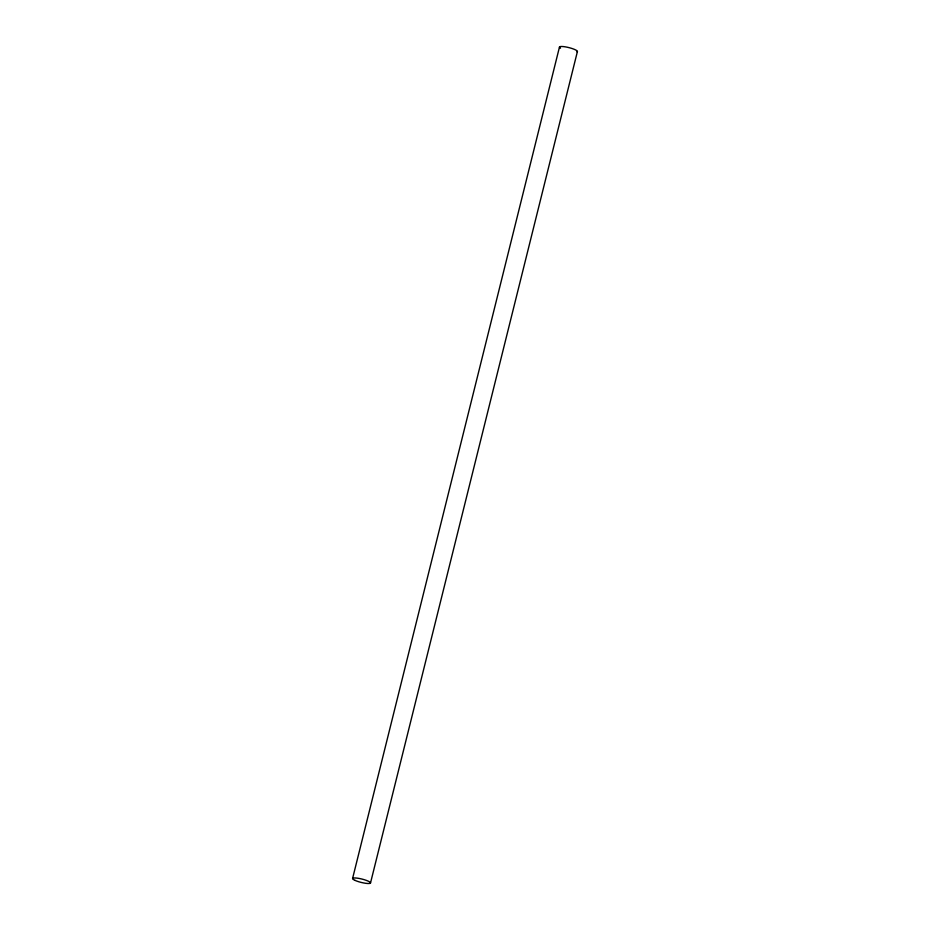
<?xml version="1.0" encoding="UTF-8"?>
<svg xmlns="http://www.w3.org/2000/svg" width="930" height="930" viewBox="0 0 930 930"><rect width="100%" height="100%" fill="white"/><g stroke="black" fill="none" stroke-linecap="round" stroke-linejoin="round"><path stroke-width="1.4" d="M352.575 878.525L559.476 47.058M370.524 882.942L577.425 51.476M560.523 48.209A9.242 1.732 14 0 1 567.567 47.291A9.242 1.732 14 0 1 577.042 51.848M354.993 880.373A9.242 1.732 14 0 0 370.14 883.302A9.242 1.732 14 0 0 359.515 878.513A9.242 1.732 14 0 0 354.993 880.373"/></g></svg>
